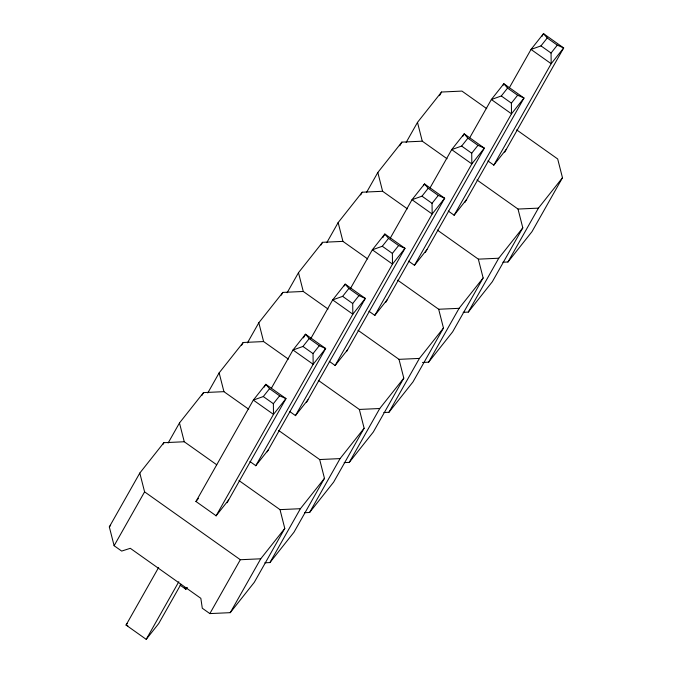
<?xml version="1.0" encoding="UTF-8"?>
<svg xmlns="http://www.w3.org/2000/svg" width="673" height="673" viewBox="0 0 673 673"><rect width="100%" height="100%" fill="white"/><g stroke="black" fill="none" stroke-linecap="round" stroke-linejoin="round"><path stroke-width="1.01" d="M238.965 480.547L280.002 509.629L284.788 528.423L254.31 582.288L230.259 612.666L209.858 613.591L202.295 608.232L200.84 598.322L130.301 548.31L121.67 551.078L114.116 545.719L109.329 526.925L139.799 473.06L163.85 442.691L184.259 441.757L216.74 464.791M162.824 444.517L163.85 442.691M168.107 443.053L179.472 422.964L203.524 392.595L223.932 391.661L248.716 409.234M114.116 545.719L144.594 491.854L139.799 473.06M201.976 395.329L203.524 392.595M207.78 392.956L219.146 372.867L243.197 342.498L263.597 341.564L288.389 359.138M241.641 345.232L243.197 342.498M247.445 342.86L258.811 322.771L282.862 292.402L303.271 291.468L328.062 309.05M281.314 295.144L282.862 292.402M287.119 292.763L298.484 272.683L322.535 242.305L342.936 241.38L367.727 258.954M320.979 245.048L322.535 242.305M326.784 242.667L338.149 222.586L362.2 192.209L382.609 191.283L407.401 208.857M360.652 194.951L362.2 192.209M366.457 192.579L377.822 172.49L401.874 142.121L422.274 141.187L447.065 158.761M158.651 567.448L126.053 625.057L146.209 639.35L158.702 623.568L180.953 584.248M195.902 501.604L253.334 400.09L265.827 384.317L285.983 398.601L227.07 502.739M399.804 145.772L401.874 142.121M264.279 387.059L265.827 384.317L269.536 388.666L279.615 395.808L285.983 398.601L273.49 414.383L216.058 515.897M406.122 142.483L417.487 122.393L441.538 92.024L461.947 91.091L486.739 108.664M271.278 388.405L293.007 350.002L305.5 334.22L325.656 348.513L267.189 451.852M439.477 95.675L441.538 92.024M303.43 337.88L305.5 334.22L309.21 338.569L319.288 345.712L325.656 348.513L313.164 364.286L255.732 465.8M310.43 339.226L332.672 299.906L345.173 284.124L365.321 298.417L306.408 402.547M344.139 285.958L345.173 284.124L348.875 288.473L358.953 295.615L365.321 298.417L352.829 314.19L295.397 415.704M146.209 639.35L178.808 581.733M350.616 288.221L372.346 249.809L384.838 234.027L404.995 248.32L346.528 351.659M382.769 237.687L384.838 234.027L388.548 238.377L398.626 245.527L404.995 248.32L392.502 264.102L335.07 365.607M186.917 587.428L185.883 589.254L180.002 585.089M390.281 238.124L412.011 199.713L424.512 183.939L444.668 198.224L385.679 302.48M423.477 185.765L424.512 183.939L428.213 188.28L438.291 195.431L444.668 198.224L432.167 214.006L374.735 315.511M429.954 188.028L451.684 149.616L464.177 133.843L484.333 148.127L425.353 252.383M462.629 136.585L464.177 133.843L467.886 138.192L477.965 145.334L484.333 148.127L471.84 163.909L414.408 265.414M469.619 137.931L491.357 99.52L503.85 83.746L524.006 98.031L465.018 202.287M502.815 85.572L503.85 83.746L507.551 88.096L517.63 95.238L524.006 98.031L511.505 113.813L454.082 215.326M209.858 613.591L240.328 559.726L260.737 558.8L284.788 528.423M509.293 87.835L531.022 49.432L543.515 33.65L563.671 47.943L504.691 152.191M541.967 36.392L543.515 33.65L547.225 37.999L557.303 45.141L563.671 47.943L551.179 63.716L493.746 165.23M230.259 612.666L260.737 558.8M264.826 562.805L269.932 562.569L300.402 508.704L324.462 478.335L319.667 459.541L278.639 430.451M324.462 478.335L293.983 532.2L269.932 562.569M304.499 512.708L309.597 512.473L340.075 458.607L364.127 428.238L359.34 409.445L318.304 380.354M364.127 428.238L333.648 482.104L309.597 512.473M344.164 462.612L349.27 462.376L379.749 408.511L403.8 378.142L399.005 359.348L357.977 330.258M403.8 378.142L373.322 432.007L349.27 462.376M383.837 412.515L388.935 412.28L419.414 358.415L443.465 328.045L438.678 309.252L397.65 280.161M443.465 328.045L412.986 381.911L388.935 412.28M422.484 362.469L428.608 362.192L459.087 308.327L483.138 277.949L478.343 259.155L437.315 230.065M483.138 277.949L452.66 331.814L428.608 362.192M463.175 312.322L468.282 312.095L498.752 258.23L522.803 227.853L518.017 209.059L476.989 179.977M522.803 227.853L492.333 281.718L468.282 312.095M502.849 262.234L507.947 261.999L538.425 208.134L562.477 177.756L557.69 158.971L516.654 129.881M562.477 177.756L531.998 231.63L507.947 261.999M109.329 526.925L110.624 525.285M279.615 395.808L273.373 403.699L273.49 414.383L253.334 400.09L263.294 396.557L269.536 388.666M319.288 345.712L313.038 353.603L313.164 364.286L293.007 350.002L302.959 346.46L309.21 338.569M358.953 295.615L352.711 303.506L352.829 314.19L332.672 299.906L342.633 296.364L348.875 288.473M398.626 245.527L392.376 253.41L392.502 264.102L372.346 249.809L382.298 246.268L388.548 238.377M438.291 195.431L432.049 203.313L432.167 214.006L412.011 199.713L421.971 196.171L428.213 188.28M477.965 145.334L471.714 153.225L471.84 163.909L451.684 149.616L461.636 146.075L467.886 138.192M517.63 95.238L511.387 103.129L511.505 113.813L491.357 99.52L501.309 95.978L507.551 88.096M557.303 45.141L551.052 53.032L551.179 63.716L531.022 49.432L540.974 45.89L547.225 37.999M198.468 498.331L195.969 501.486L216.126 515.779L228.618 499.997M127.306 623.484L126.053 625.057L127.878 625.856M268.291 449.9L255.799 465.682L249.919 461.51M307.956 399.812L295.464 415.586L289.583 411.422M347.63 349.716L335.137 365.489L329.257 361.325M387.295 299.62L374.802 315.393L368.922 311.229M426.968 249.523L414.475 265.305L408.595 261.132M466.641 199.427L454.14 215.209L448.268 211.036M506.306 149.33L493.814 165.112L487.933 160.94M187.128 587.68L185.883 589.254L184.646 587.807M518.017 209.059L538.425 208.134M478.343 259.155L498.752 258.23M438.678 309.252L459.087 308.327M399.005 359.348L419.414 358.415M359.34 409.445L379.749 408.511M319.667 459.541L340.075 458.607M280.002 509.629L300.402 508.704M540.974 45.89L551.052 53.032M501.309 95.978L511.387 103.129M461.636 146.075L471.714 153.225M421.971 196.171L432.049 203.313M382.298 246.268L392.376 253.41M342.633 296.364L352.711 303.506M302.959 346.46L313.038 353.603M263.294 396.557L273.373 403.699M144.594 491.854L240.328 559.726M417.487 122.393L422.274 141.187M377.822 172.49L382.609 191.283M338.149 222.586L342.936 241.38M298.484 272.683L303.271 291.468M258.811 322.771L263.597 341.564M219.146 372.867L223.932 391.661M179.472 422.964L184.259 441.757"/></g></svg>
